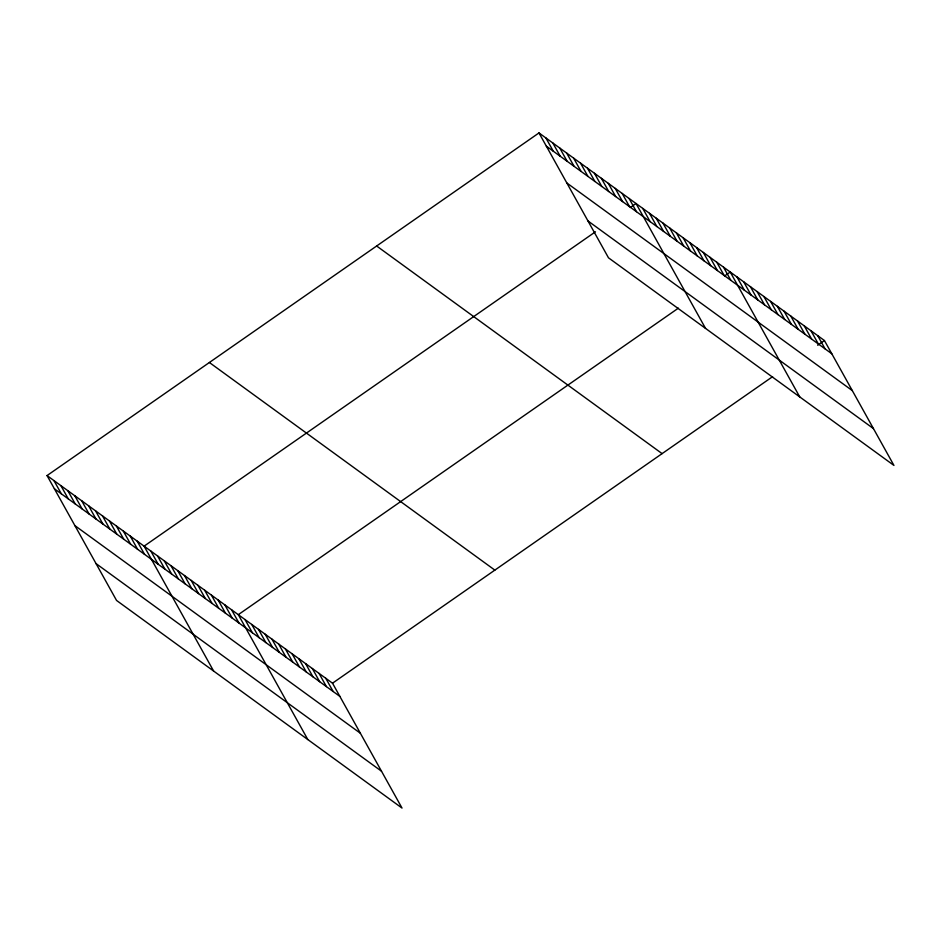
<?xml version="1.0" encoding="UTF-8"?>
<svg xmlns="http://www.w3.org/2000/svg" width="941" height="941" viewBox="0 0 941 941"><rect width="100%" height="100%" fill="white"/><g stroke="black" fill="none" stroke-linecap="round" stroke-linejoin="round"><path stroke-width="1.41" d="M47.05 475.57L332.514 683.19L402.019 808.072L116.555 600.452L47.05 475.57L538.981 132.928L824.445 340.548L893.95 465.43L608.486 257.81L538.981 132.928M595.453 231.792L144.102 546.156L213.619 671.039M630.399 207.443L636.034 203.515L705.55 328.397M678.379 308.154L238.308 614.673L307.813 739.555M724.605 275.96L730.24 272.031L799.744 396.914M332.514 683.19L772.585 376.671M817.682 345.253L824.445 340.548M546.333 146.149L831.797 353.757M566.847 182.989L852.311 390.609M587.984 220.959L873.436 428.578M376.647 246.001L662.099 453.621M209.384 362.497L494.848 570.117M54.402 488.779L339.866 696.399M74.915 525.631L360.379 733.251M96.053 563.6L381.505 771.22M817.717 335.655L825.069 348.864M810.989 330.762L818.341 343.971M804.261 325.868L811.613 339.078M797.521 320.975L804.884 334.184M790.793 316.082L798.156 329.291M784.065 311.189L791.428 324.398M777.337 306.296L784.7 319.505M770.608 301.402L777.972 314.612M763.88 296.497L771.244 309.718M757.152 291.604L764.504 304.825M750.424 286.711L757.776 299.932M743.696 281.818L751.047 295.039M736.968 276.925L744.319 290.146M723.511 267.138L730.863 280.359M716.783 262.245L724.135 275.466M710.055 257.352L717.407 270.561M703.327 252.459L710.678 265.668M696.599 247.565L703.95 260.775M689.871 242.672L697.222 255.881M683.142 237.779L690.494 250.988M676.414 232.886L683.766 246.095M669.686 227.993L677.038 241.202M662.958 223.099L670.31 236.309M656.218 218.206L663.581 231.415M649.49 213.313L656.853 226.522M642.762 208.42L650.125 221.629M629.106 198.48L636.457 211.69M622.177 193.434L629.529 206.655M615.238 188.388L622.589 201.609M608.309 183.354L615.661 196.563M601.37 178.308L608.733 191.529M594.441 173.273L601.793 186.483M587.513 168.227L594.865 181.437M580.573 163.181L587.937 176.402M573.645 158.147L580.997 171.356M566.705 153.101L574.069 166.31M559.777 148.055L567.129 161.276M552.849 143.02L560.201 156.23M545.909 137.974L553.273 151.183M325.786 678.296L333.138 691.506M319.058 673.403L326.409 686.612M312.33 668.51L319.681 681.719M305.602 663.617L312.953 676.826M298.873 658.724L306.225 671.933M292.133 653.83L299.497 667.04M285.405 648.925L292.769 662.146M278.677 644.032L286.04 657.253M271.949 639.139L279.312 652.36M265.221 634.246L272.584 647.467M258.493 629.353L265.844 642.574M251.765 624.459L259.116 637.68M245.036 619.566L252.388 632.787M231.58 609.78L238.932 622.989M224.852 604.887L232.204 618.096M218.124 599.993L225.475 613.203M211.396 595.1L218.747 608.309M204.667 590.207L212.019 603.416M197.939 585.314L205.291 598.523M191.211 580.421L198.563 593.63M184.483 575.527L191.835 588.737M177.755 570.634L185.106 583.843M171.027 565.741L178.378 578.95M164.299 560.848L171.65 574.057M157.559 555.943L164.922 569.164M150.831 551.05L158.194 564.271M137.174 541.122L144.526 554.331M130.246 536.076L137.598 549.285M123.306 531.03L130.658 544.251M116.378 525.995L123.73 539.205M109.438 520.949L116.802 534.159M102.51 515.903L109.862 529.124M95.582 510.869L102.934 524.078M88.642 505.823L96.006 519.032M81.714 500.777L89.066 513.998M74.786 495.742L82.138 508.952M67.846 490.696L75.198 503.905M60.918 485.65L68.27 498.871M53.978 480.616L61.341 493.825"/></g></svg>
